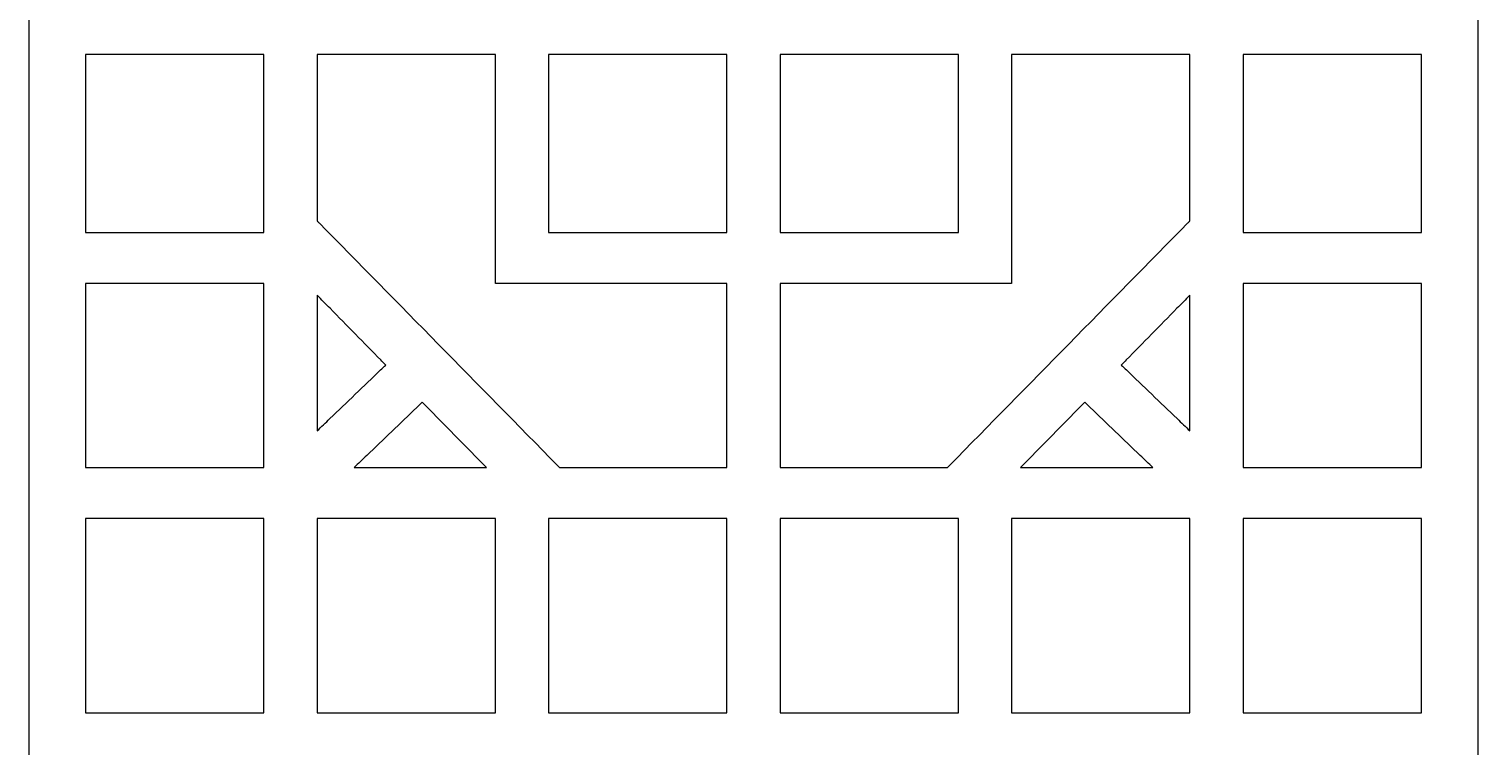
# Model space of a CAD drawing. Header units: centimetres. Extents: x 12.2 to 19.5, y -9 to 9.
# Drawn here: x 12.16 to 19.48, y -3.62 to 0 of the extents above; entities that cross this region are included whole.
import ezdxf

# ---------------------------------------------------------------- set-up
doc = ezdxf.new("R2010")
doc.units = ezdxf.units.CM
doc.header["$MEASUREMENT"] = 0
doc.layers.add('layer 1', color=7, linetype='Continuous')

msp = doc.modelspace()

# ---------------------------------------------------------------- linework, layer by layer
at = {"layer": 'layer 1', "color": 250}
msp.add_open_spline([(12.15805, -9.00022), (12.15805, -2.99988), (12.15805, 3.00044), (12.15805, 9.00077), (12.15805, 9.00077), (14.59827, 9.00077), (17.03852, 9.00077), (19.47876, 9.00077), (19.47876, 9.00077), (19.47876, 3.00044), (19.47876, -2.99988), (19.47876, -9.00022), (19.47876, -9.00022), (17.03852, -9.00022), (14.59827, -9.00022), (12.15805, -9.00022)], degree=3, knots=[0, 0, 0, 0, 0.2, 0.2, 0.2, 0.2, 0.4, 0.4, 0.4, 0.4, 0.6, 0.6, 0.6, 0.6, 1, 1, 1, 1], dxfattribs=at)
at = {"layer": 'layer 1', "color": 7}
for points, knots in [([(12.48207, -0.12863), (12.75723, -0.12863), (13.0324, -0.12863), (13.30755, -0.12863), (13.30755, -0.12863), (13.32012, -0.12863), (13.33269, -0.12863), (13.34526, -0.12863), (13.34526, -0.12863), (13.34526, -0.14069), (13.34526, -0.15277), (13.34526, -0.16483), (13.34526, -0.16483), (13.34526, -0.44042), (13.34526, -0.716), (13.34526, -0.99158), (13.34526, -0.99158), (13.34526, -1.00364), (13.34526, -1.01573), (13.34526, -1.02779), (13.34526, -1.02779), (13.33269, -1.02779), (13.32012, -1.02779), (13.30755, -1.02779), (13.30755, -1.02779), (13.0324, -1.02779), (12.75723, -1.02779), (12.48207, -1.02779), (12.48207, -1.02779), (12.46951, -1.02779), (12.45694, -1.02779), (12.44437, -1.02779), (12.44437, -1.02779), (12.44437, -1.01573), (12.44437, -1.00364), (12.44437, -0.99158), (12.44437, -0.99158), (12.44437, -0.716), (12.44437, -0.44042), (12.44437, -0.16483), (12.44437, -0.16483), (12.44437, -0.15277), (12.44437, -0.14069), (12.44437, -0.12863), (12.44437, -0.12863), (12.45694, -0.12863), (12.46951, -0.12863), (12.48207, -0.12863)], [0, 0, 0, 0, 0.0769231, 0.0769231, 0.0769231, 0.0769231, 0.1538462, 0.1538462, 0.1538462, 0.1538462, 0.2307692, 0.2307692, 0.2307692, 0.2307692, 0.3076923, 0.3076923, 0.3076923, 0.3076923, 0.3846154, 0.3846154, 0.3846154, 0.3846154, 0.4615385, 0.4615385, 0.4615385, 0.4615385, 0.5384615, 0.5384615, 0.5384615, 0.5384615, 0.6153846, 0.6153846, 0.6153846, 0.6153846, 0.6923077, 0.6923077, 0.6923077, 0.6923077, 0.7692308, 0.7692308, 0.7692308, 0.7692308, 0.8461538, 0.8461538, 0.8461538, 0.8461538, 1, 1, 1, 1]), ([(14.5147, -1.2856), (14.54786, -1.2856), (14.58103, -1.2856), (14.61416, -1.2856), (14.61416, -1.2856), (14.68309, -1.2856), (14.75202, -1.2856), (14.82094, -1.2856), (14.82094, -1.2856), (15.09609, -1.2856), (15.37125, -1.2856), (15.64643, -1.2856), (15.64643, -1.2856), (15.659, -1.2856), (15.67157, -1.2856), (15.68414, -1.2856), (15.68414, -1.2856), (15.68414, -1.29768), (15.68414, -1.30975), (15.68414, -1.32182), (15.68414, -1.32182), (15.68414, -1.60762), (15.68414, -1.89344), (15.68414, -2.17924), (15.68414, -2.17924), (15.68414, -2.19131), (15.68414, -2.20339), (15.68414, -2.21546), (15.68414, -2.21546), (15.67157, -2.21546), (15.659, -2.21546), (15.64643, -2.21546), (15.64643, -2.21546), (15.38257, -2.21546), (15.11872, -2.21546), (14.85487, -2.21546), (14.85487, -2.21546), (14.84946, -2.21546), (14.84402, -2.21546), (14.8386, -2.21546), (14.8386, -2.21546), (14.83488, -2.21167), (14.83116, -2.20789), (14.82743, -2.2041), (14.82743, -2.2041), (14.42633, -1.79583), (14.0252, -1.38757), (13.62408, -0.97929), (13.62408, -0.97929), (13.62064, -0.97581), (13.61723, -0.97232), (13.61379, -0.96884), (13.61379, -0.96884), (13.61379, -0.96404), (13.61379, -0.95924), (13.61379, -0.95444), (13.61379, -0.95444), (13.61379, -0.69126), (13.61379, -0.42804), (13.61379, -0.16483), (13.61379, -0.16483), (13.61379, -0.15277), (13.61379, -0.14069), (13.61379, -0.12863), (13.61379, -0.12863), (13.62635, -0.12863), (13.63893, -0.12863), (13.6515, -0.12863), (13.6515, -0.12863), (13.92667, -0.12863), (14.20182, -0.12863), (14.47698, -0.12863), (14.47698, -0.12863), (14.48956, -0.12863), (14.50213, -0.12863), (14.5147, -0.12863), (14.5147, -0.12863), (14.5147, -0.14069), (14.5147, -0.15277), (14.5147, -0.16483), (14.5147, -0.16483), (14.5147, -0.53842), (14.5147, -0.91202), (14.5147, -1.2856)], [0, 0, 0, 0, 0.0454545, 0.0454545, 0.0454545, 0.0454545, 0.0909091, 0.0909091, 0.0909091, 0.0909091, 0.1363636, 0.1363636, 0.1363636, 0.1363636, 0.1818182, 0.1818182, 0.1818182, 0.1818182, 0.2272727, 0.2272727, 0.2272727, 0.2272727, 0.2727273, 0.2727273, 0.2727273, 0.2727273, 0.3181818, 0.3181818, 0.3181818, 0.3181818, 0.3636364, 0.3636364, 0.3636364, 0.3636364, 0.4090909, 0.4090909, 0.4090909, 0.4090909, 0.4545455, 0.4545455, 0.4545455, 0.4545455, 0.5, 0.5, 0.5, 0.5, 0.5454545, 0.5454545, 0.5454545, 0.5454545, 0.5909091, 0.5909091, 0.5909091, 0.5909091, 0.6363636, 0.6363636, 0.6363636, 0.6363636, 0.6818182, 0.6818182, 0.6818182, 0.6818182, 0.7272727, 0.7272727, 0.7272727, 0.7272727, 0.7727273, 0.7727273, 0.7727273, 0.7727273, 0.8181818, 0.8181818, 0.8181818, 0.8181818, 0.8636364, 0.8636364, 0.8636364, 0.8636364, 0.9090909, 0.9090909, 0.9090909, 0.9090909, 1, 1, 1, 1]), ([(15.68414, -0.16483), (15.68414, -0.44042), (15.68414, -0.716), (15.68414, -0.99158), (15.68414, -0.99158), (15.68414, -1.00364), (15.68414, -1.01573), (15.68414, -1.02779), (15.68414, -1.02779), (15.67157, -1.02779), (15.659, -1.02779), (15.64643, -1.02779), (15.64643, -1.02779), (15.37125, -1.02779), (15.09609, -1.02779), (14.82094, -1.02779), (14.82094, -1.02779), (14.80837, -1.02779), (14.7958, -1.02779), (14.78322, -1.02779), (14.78322, -1.02779), (14.78322, -1.01573), (14.78322, -1.00364), (14.78322, -0.99158), (14.78322, -0.99158), (14.78322, -0.716), (14.78322, -0.44042), (14.78322, -0.16483), (14.78322, -0.16483), (14.78322, -0.15277), (14.78322, -0.14069), (14.78322, -0.12863), (14.78322, -0.12863), (14.7958, -0.12863), (14.80837, -0.12863), (14.82094, -0.12863), (14.82094, -0.12863), (15.09609, -0.12863), (15.37125, -0.12863), (15.64643, -0.12863), (15.64643, -0.12863), (15.659, -0.12863), (15.67157, -0.12863), (15.68414, -0.12863), (15.68414, -0.12863), (15.68414, -0.14069), (15.68414, -0.15277), (15.68414, -0.16483)], [0, 0, 0, 0, 0.0769231, 0.0769231, 0.0769231, 0.0769231, 0.1538462, 0.1538462, 0.1538462, 0.1538462, 0.2307692, 0.2307692, 0.2307692, 0.2307692, 0.3076923, 0.3076923, 0.3076923, 0.3076923, 0.3846154, 0.3846154, 0.3846154, 0.3846154, 0.4615385, 0.4615385, 0.4615385, 0.4615385, 0.5384615, 0.5384615, 0.5384615, 0.5384615, 0.6153846, 0.6153846, 0.6153846, 0.6153846, 0.6923077, 0.6923077, 0.6923077, 0.6923077, 0.7692308, 0.7692308, 0.7692308, 0.7692308, 0.8461538, 0.8461538, 0.8461538, 0.8461538, 1, 1, 1, 1]), ([(15.95266, -0.99158), (15.95266, -0.716), (15.95266, -0.44042), (15.95266, -0.16483), (15.95266, -0.16483), (15.95266, -0.15277), (15.95266, -0.14069), (15.95266, -0.12863), (15.95266, -0.12863), (15.96523, -0.12863), (15.97781, -0.12863), (15.99036, -0.12863), (15.99036, -0.12863), (16.26552, -0.12863), (16.5407, -0.12863), (16.81584, -0.12863), (16.81584, -0.12863), (16.82841, -0.12863), (16.84099, -0.12863), (16.85356, -0.12863), (16.85356, -0.12863), (16.85356, -0.14069), (16.85356, -0.15277), (16.85356, -0.16483), (16.85356, -0.16483), (16.85356, -0.44042), (16.85356, -0.716), (16.85356, -0.99158), (16.85356, -0.99158), (16.85356, -1.00364), (16.85356, -1.01573), (16.85356, -1.02779), (16.85356, -1.02779), (16.84099, -1.02779), (16.82841, -1.02779), (16.81584, -1.02779), (16.81584, -1.02779), (16.5407, -1.02779), (16.26552, -1.02779), (15.99036, -1.02779), (15.99036, -1.02779), (15.97781, -1.02779), (15.96523, -1.02779), (15.95266, -1.02779), (15.95266, -1.02779), (15.95266, -1.01573), (15.95266, -1.00364), (15.95266, -0.99158)], [0, 0, 0, 0, 0.0769231, 0.0769231, 0.0769231, 0.0769231, 0.1538462, 0.1538462, 0.1538462, 0.1538462, 0.2307692, 0.2307692, 0.2307692, 0.2307692, 0.3076923, 0.3076923, 0.3076923, 0.3076923, 0.3846154, 0.3846154, 0.3846154, 0.3846154, 0.4615385, 0.4615385, 0.4615385, 0.4615385, 0.5384615, 0.5384615, 0.5384615, 0.5384615, 0.6153846, 0.6153846, 0.6153846, 0.6153846, 0.6923077, 0.6923077, 0.6923077, 0.6923077, 0.7692308, 0.7692308, 0.7692308, 0.7692308, 0.8461538, 0.8461538, 0.8461538, 0.8461538, 1, 1, 1, 1]), ([(17.12208, -1.2856), (17.12208, -0.91202), (17.12208, -0.53842), (17.12208, -0.16483), (17.12208, -0.16483), (17.12208, -0.15277), (17.12208, -0.14069), (17.12208, -0.12863), (17.12208, -0.12863), (17.13465, -0.12863), (17.14722, -0.12863), (17.15979, -0.12863), (17.15979, -0.12863), (17.43497, -0.12863), (17.71013, -0.12863), (17.98528, -0.12863), (17.98528, -0.12863), (17.99785, -0.12863), (18.01042, -0.12863), (18.023, -0.12863), (18.023, -0.12863), (18.023, -0.14069), (18.023, -0.15277), (18.023, -0.16483), (18.023, -0.16483), (18.023, -0.42804), (18.023, -0.69126), (18.023, -0.95444), (18.023, -0.95444), (18.023, -0.95924), (18.023, -0.96404), (18.023, -0.96884), (18.023, -0.96884), (18.01958, -0.97232), (18.01614, -0.97581), (18.01273, -0.97929), (18.01273, -0.97929), (17.6116, -1.38757), (17.21048, -1.79583), (16.80936, -2.2041), (16.80936, -2.2041), (16.80564, -2.20789), (16.80192, -2.21167), (16.79818, -2.21546), (16.79818, -2.21546), (16.79277, -2.21546), (16.78735, -2.21546), (16.78191, -2.21546), (16.78191, -2.21546), (16.51806, -2.21546), (16.25423, -2.21546), (15.99036, -2.21546), (15.99036, -2.21546), (15.97781, -2.21546), (15.96523, -2.21546), (15.95266, -2.21546), (15.95266, -2.21546), (15.95266, -2.20339), (15.95266, -2.19131), (15.95266, -2.17924), (15.95266, -2.17924), (15.95266, -1.89344), (15.95266, -1.60762), (15.95266, -1.32182), (15.95266, -1.32182), (15.95266, -1.30975), (15.95266, -1.29768), (15.95266, -1.2856), (15.95266, -1.2856), (15.96523, -1.2856), (15.97781, -1.2856), (15.99036, -1.2856), (15.99036, -1.2856), (16.26552, -1.2856), (16.5407, -1.2856), (16.81584, -1.2856), (16.81584, -1.2856), (16.88477, -1.2856), (16.95369, -1.2856), (17.02262, -1.2856), (17.02262, -1.2856), (17.05578, -1.2856), (17.08894, -1.2856), (17.12208, -1.2856)], [0, 0, 0, 0, 0.0454545, 0.0454545, 0.0454545, 0.0454545, 0.0909091, 0.0909091, 0.0909091, 0.0909091, 0.1363636, 0.1363636, 0.1363636, 0.1363636, 0.1818182, 0.1818182, 0.1818182, 0.1818182, 0.2272727, 0.2272727, 0.2272727, 0.2272727, 0.2727273, 0.2727273, 0.2727273, 0.2727273, 0.3181818, 0.3181818, 0.3181818, 0.3181818, 0.3636364, 0.3636364, 0.3636364, 0.3636364, 0.4090909, 0.4090909, 0.4090909, 0.4090909, 0.4545455, 0.4545455, 0.4545455, 0.4545455, 0.5, 0.5, 0.5, 0.5, 0.5454545, 0.5454545, 0.5454545, 0.5454545, 0.5909091, 0.5909091, 0.5909091, 0.5909091, 0.6363636, 0.6363636, 0.6363636, 0.6363636, 0.6818182, 0.6818182, 0.6818182, 0.6818182, 0.7272727, 0.7272727, 0.7272727, 0.7272727, 0.7727273, 0.7727273, 0.7727273, 0.7727273, 0.8181818, 0.8181818, 0.8181818, 0.8181818, 0.8636364, 0.8636364, 0.8636364, 0.8636364, 0.9090909, 0.9090909, 0.9090909, 0.9090909, 1, 1, 1, 1]), ([(19.15472, -1.02779), (18.87955, -1.02779), (18.6044, -1.02779), (18.32924, -1.02779), (18.32924, -1.02779), (18.31666, -1.02779), (18.30409, -1.02779), (18.29152, -1.02779), (18.29152, -1.02779), (18.29152, -1.01573), (18.29152, -1.00364), (18.29152, -0.99158), (18.29152, -0.99158), (18.29152, -0.716), (18.29152, -0.44042), (18.29152, -0.16483), (18.29152, -0.16483), (18.29152, -0.15277), (18.29152, -0.14069), (18.29152, -0.12863), (18.29152, -0.12863), (18.30409, -0.12863), (18.31666, -0.12863), (18.32924, -0.12863), (18.32924, -0.12863), (18.6044, -0.12863), (18.87955, -0.12863), (19.15472, -0.12863), (19.15472, -0.12863), (19.16729, -0.12863), (19.17986, -0.12863), (19.19243, -0.12863), (19.19243, -0.12863), (19.19243, -0.14069), (19.19243, -0.15277), (19.19243, -0.16483), (19.19243, -0.16483), (19.19243, -0.44042), (19.19243, -0.716), (19.19243, -0.99158), (19.19243, -0.99158), (19.19243, -1.00364), (19.19243, -1.01573), (19.19243, -1.02779), (19.19243, -1.02779), (19.17986, -1.02779), (19.16729, -1.02779), (19.15472, -1.02779)], [0, 0, 0, 0, 0.0769231, 0.0769231, 0.0769231, 0.0769231, 0.1538462, 0.1538462, 0.1538462, 0.1538462, 0.2307692, 0.2307692, 0.2307692, 0.2307692, 0.3076923, 0.3076923, 0.3076923, 0.3076923, 0.3846154, 0.3846154, 0.3846154, 0.3846154, 0.4615385, 0.4615385, 0.4615385, 0.4615385, 0.5384615, 0.5384615, 0.5384615, 0.5384615, 0.6153846, 0.6153846, 0.6153846, 0.6153846, 0.6923077, 0.6923077, 0.6923077, 0.6923077, 0.7692308, 0.7692308, 0.7692308, 0.7692308, 0.8461538, 0.8461538, 0.8461538, 0.8461538, 1, 1, 1, 1]), ([(12.48207, -1.2856), (12.75723, -1.2856), (13.0324, -1.2856), (13.30755, -1.2856), (13.30755, -1.2856), (13.32012, -1.2856), (13.33269, -1.2856), (13.34526, -1.2856), (13.34526, -1.2856), (13.34526, -1.29768), (13.34526, -1.30975), (13.34526, -1.32182), (13.34526, -1.32182), (13.34526, -1.60762), (13.34526, -1.89344), (13.34526, -2.17924), (13.34526, -2.17924), (13.34526, -2.19131), (13.34526, -2.20339), (13.34526, -2.21546), (13.34526, -2.21546), (13.33269, -2.21546), (13.32012, -2.21546), (13.30755, -2.21546), (13.30755, -2.21546), (13.0324, -2.21546), (12.75723, -2.21546), (12.48207, -2.21546), (12.48207, -2.21546), (12.46951, -2.21546), (12.45694, -2.21546), (12.44437, -2.21546), (12.44437, -2.21546), (12.44437, -2.20339), (12.44437, -2.19131), (12.44437, -2.17924), (12.44437, -2.17924), (12.44437, -1.89344), (12.44437, -1.60762), (12.44437, -1.32182), (12.44437, -1.32182), (12.44437, -1.30975), (12.44437, -1.29768), (12.44437, -1.2856), (12.44437, -1.2856), (12.45694, -1.2856), (12.46951, -1.2856), (12.48207, -1.2856)], [0, 0, 0, 0, 0.0769231, 0.0769231, 0.0769231, 0.0769231, 0.1538462, 0.1538462, 0.1538462, 0.1538462, 0.2307692, 0.2307692, 0.2307692, 0.2307692, 0.3076923, 0.3076923, 0.3076923, 0.3076923, 0.3846154, 0.3846154, 0.3846154, 0.3846154, 0.4615385, 0.4615385, 0.4615385, 0.4615385, 0.5384615, 0.5384615, 0.5384615, 0.5384615, 0.6153846, 0.6153846, 0.6153846, 0.6153846, 0.6923077, 0.6923077, 0.6923077, 0.6923077, 0.7692308, 0.7692308, 0.7692308, 0.7692308, 0.8461538, 0.8461538, 0.8461538, 0.8461538, 1, 1, 1, 1]), ([(19.15472, -2.21546), (18.87955, -2.21546), (18.6044, -2.21546), (18.32924, -2.21546), (18.32924, -2.21546), (18.31666, -2.21546), (18.30409, -2.21546), (18.29152, -2.21546), (18.29152, -2.21546), (18.29152, -2.20339), (18.29152, -2.19131), (18.29152, -2.17924), (18.29152, -2.17924), (18.29152, -1.89344), (18.29152, -1.60762), (18.29152, -1.32182), (18.29152, -1.32182), (18.29152, -1.30975), (18.29152, -1.29768), (18.29152, -1.2856), (18.29152, -1.2856), (18.30409, -1.2856), (18.31666, -1.2856), (18.32924, -1.2856), (18.32924, -1.2856), (18.6044, -1.2856), (18.87955, -1.2856), (19.15472, -1.2856), (19.15472, -1.2856), (19.16729, -1.2856), (19.17986, -1.2856), (19.19243, -1.2856), (19.19243, -1.2856), (19.19243, -1.29768), (19.19243, -1.30975), (19.19243, -1.32182), (19.19243, -1.32182), (19.19243, -1.60762), (19.19243, -1.89344), (19.19243, -2.17924), (19.19243, -2.17924), (19.19243, -2.19131), (19.19243, -2.20339), (19.19243, -2.21546), (19.19243, -2.21546), (19.17986, -2.21546), (19.16729, -2.21546), (19.15472, -2.21546)], [0, 0, 0, 0, 0.0769231, 0.0769231, 0.0769231, 0.0769231, 0.1538462, 0.1538462, 0.1538462, 0.1538462, 0.2307692, 0.2307692, 0.2307692, 0.2307692, 0.3076923, 0.3076923, 0.3076923, 0.3076923, 0.3846154, 0.3846154, 0.3846154, 0.3846154, 0.4615385, 0.4615385, 0.4615385, 0.4615385, 0.5384615, 0.5384615, 0.5384615, 0.5384615, 0.6153846, 0.6153846, 0.6153846, 0.6153846, 0.6923077, 0.6923077, 0.6923077, 0.6923077, 0.7692308, 0.7692308, 0.7692308, 0.7692308, 0.8461538, 0.8461538, 0.8461538, 0.8461538, 1, 1, 1, 1]), ([(13.67892, -1.41085), (13.76435, -1.49778), (13.84977, -1.58473), (13.9352, -1.67166), (13.9352, -1.67166), (13.94357, -1.68019), (13.95195, -1.68873), (13.96035, -1.69726), (13.96035, -1.69726), (13.9517, -1.70555), (13.94305, -1.71383), (13.93441, -1.72213), (13.93441, -1.72213), (13.84901, -1.80416), (13.76358, -1.88616), (13.67818, -1.96816), (13.67818, -1.96816), (13.65671, -1.98877), (13.63526, -2.00938), (13.61379, -2.02997), (13.61379, -2.02997), (13.61379, -2.00084), (13.61379, -1.9717), (13.61379, -1.94254), (13.61379, -1.94254), (13.61379, -1.77361), (13.61379, -1.60465), (13.61379, -1.43571), (13.61379, -1.43571), (13.61379, -1.40533), (13.61379, -1.37493), (13.61379, -1.34456), (13.61379, -1.34456), (13.63551, -1.36666), (13.65722, -1.38875), (13.67892, -1.41085)], [0, 0, 0, 0, 0.1, 0.1, 0.1, 0.1, 0.2, 0.2, 0.2, 0.2, 0.3, 0.3, 0.3, 0.3, 0.4, 0.4, 0.4, 0.4, 0.5, 0.5, 0.5, 0.5, 0.6, 0.6, 0.6, 0.6, 0.7, 0.7, 0.7, 0.7, 0.8, 0.8, 0.8, 0.8, 1, 1, 1, 1]), ([(18.023, -1.43571), (18.023, -1.60465), (18.023, -1.77361), (18.023, -1.94254), (18.023, -1.94254), (18.023, -1.9717), (18.023, -2.00084), (18.023, -2.02997), (18.023, -2.02997), (18.00155, -2.00938), (17.98008, -1.98877), (17.95863, -1.96816), (17.95863, -1.96816), (17.8732, -1.88616), (17.7878, -1.80416), (17.70237, -1.72213), (17.70237, -1.72213), (17.69373, -1.71383), (17.6851, -1.70555), (17.67646, -1.69726), (17.67646, -1.69726), (17.68482, -1.68873), (17.69322, -1.68019), (17.70161, -1.67166), (17.70161, -1.67166), (17.78701, -1.58473), (17.87243, -1.49778), (17.95785, -1.41085), (17.95785, -1.41085), (17.97957, -1.38875), (18.00129, -1.36666), (18.023, -1.34456), (18.023, -1.34456), (18.023, -1.37493), (18.023, -1.40533), (18.023, -1.43571)], [0, 0, 0, 0, 0.1, 0.1, 0.1, 0.1, 0.2, 0.2, 0.2, 0.2, 0.3, 0.3, 0.3, 0.3, 0.4, 0.4, 0.4, 0.4, 0.5, 0.5, 0.5, 0.5, 0.6, 0.6, 0.6, 0.6, 0.7, 0.7, 0.7, 0.7, 0.8, 0.8, 0.8, 0.8, 1, 1, 1, 1]), ([(13.86474, -2.15363), (13.94889, -2.07283), (14.03305, -1.99202), (14.1172, -1.91122), (14.1172, -1.91122), (14.12636, -1.90245), (14.13551, -1.89365), (14.14467, -1.88487), (14.14467, -1.88487), (14.15355, -1.89391), (14.16242, -1.90294), (14.1713, -1.91198), (14.1713, -1.91198), (14.25069, -1.99278), (14.33007, -2.07359), (14.40946, -2.15439), (14.40946, -2.15439), (14.42946, -2.17473), (14.44947, -2.19509), (14.46946, -2.21546), (14.46946, -2.21546), (14.44031, -2.21546), (14.41117, -2.21546), (14.38203, -2.21546), (14.38203, -2.21546), (14.21848, -2.21546), (14.05495, -2.21546), (13.8914, -2.21546), (13.8914, -2.21546), (13.86104, -2.21546), (13.83069, -2.21546), (13.80035, -2.21546), (13.80035, -2.21546), (13.82182, -2.19485), (13.84327, -2.17424), (13.86474, -2.15363)], [0, 0, 0, 0, 0.1, 0.1, 0.1, 0.1, 0.2, 0.2, 0.2, 0.2, 0.3, 0.3, 0.3, 0.3, 0.4, 0.4, 0.4, 0.4, 0.5, 0.5, 0.5, 0.5, 0.6, 0.6, 0.6, 0.6, 0.7, 0.7, 0.7, 0.7, 0.8, 0.8, 0.8, 0.8, 1, 1, 1, 1]), ([(17.74539, -2.21546), (17.58183, -2.21546), (17.41831, -2.21546), (17.25475, -2.21546), (17.25475, -2.21546), (17.22561, -2.21546), (17.19646, -2.21546), (17.16733, -2.21546), (17.16733, -2.21546), (17.18731, -2.19509), (17.20732, -2.17473), (17.22733, -2.15439), (17.22733, -2.15439), (17.30671, -2.07359), (17.3861, -1.99278), (17.46547, -1.91198), (17.46547, -1.91198), (17.47438, -1.90294), (17.48326, -1.89391), (17.49213, -1.88487), (17.49213, -1.88487), (17.50129, -1.89365), (17.51042, -1.90245), (17.51958, -1.91122), (17.51958, -1.91122), (17.60374, -1.99202), (17.68789, -2.07283), (17.77207, -2.15363), (17.77207, -2.15363), (17.79352, -2.17424), (17.81499, -2.19485), (17.83646, -2.21546), (17.83646, -2.21546), (17.80609, -2.21546), (17.77573, -2.21546), (17.74539, -2.21546)], [0, 0, 0, 0, 0.1, 0.1, 0.1, 0.1, 0.2, 0.2, 0.2, 0.2, 0.3, 0.3, 0.3, 0.3, 0.4, 0.4, 0.4, 0.4, 0.5, 0.5, 0.5, 0.5, 0.6, 0.6, 0.6, 0.6, 0.7, 0.7, 0.7, 0.7, 0.8, 0.8, 0.8, 0.8, 1, 1, 1, 1]), ([(12.48207, -2.47327), (12.75723, -2.47327), (13.0324, -2.47327), (13.30755, -2.47327), (13.30755, -2.47327), (13.32012, -2.47327), (13.33269, -2.47327), (13.34526, -2.47327), (13.34526, -2.47327), (13.34526, -2.48533), (13.34526, -2.49741), (13.34526, -2.50948), (13.34526, -2.50948), (13.34526, -2.81229), (13.34526, -3.1151), (13.34526, -3.41792), (13.34526, -3.41792), (13.34526, -3.43), (13.34526, -3.44206), (13.34526, -3.45415), (13.34526, -3.45415), (13.33269, -3.45415), (13.32012, -3.45415), (13.30755, -3.45415), (13.30755, -3.45415), (13.0324, -3.45415), (12.75723, -3.45415), (12.48207, -3.45415), (12.48207, -3.45415), (12.46951, -3.45415), (12.45694, -3.45415), (12.44437, -3.45415), (12.44437, -3.45415), (12.44437, -3.44206), (12.44437, -3.43), (12.44437, -3.41792), (12.44437, -3.41792), (12.44437, -3.1151), (12.44437, -2.81229), (12.44437, -2.50948), (12.44437, -2.50948), (12.44437, -2.49741), (12.44437, -2.48533), (12.44437, -2.47327), (12.44437, -2.47327), (12.45694, -2.47327), (12.46951, -2.47327), (12.48207, -2.47327)], [0, 0, 0, 0, 0.0769231, 0.0769231, 0.0769231, 0.0769231, 0.1538462, 0.1538462, 0.1538462, 0.1538462, 0.2307692, 0.2307692, 0.2307692, 0.2307692, 0.3076923, 0.3076923, 0.3076923, 0.3076923, 0.3846154, 0.3846154, 0.3846154, 0.3846154, 0.4615385, 0.4615385, 0.4615385, 0.4615385, 0.5384615, 0.5384615, 0.5384615, 0.5384615, 0.6153846, 0.6153846, 0.6153846, 0.6153846, 0.6923077, 0.6923077, 0.6923077, 0.6923077, 0.7692308, 0.7692308, 0.7692308, 0.7692308, 0.8461538, 0.8461538, 0.8461538, 0.8461538, 1, 1, 1, 1]), ([(14.5147, -2.50948), (14.5147, -2.81229), (14.5147, -3.1151), (14.5147, -3.41792), (14.5147, -3.41792), (14.5147, -3.43), (14.5147, -3.44206), (14.5147, -3.45415), (14.5147, -3.45415), (14.50213, -3.45415), (14.48956, -3.45415), (14.47698, -3.45415), (14.47698, -3.45415), (14.20182, -3.45415), (13.92667, -3.45415), (13.6515, -3.45415), (13.6515, -3.45415), (13.63893, -3.45415), (13.62635, -3.45415), (13.61379, -3.45415), (13.61379, -3.45415), (13.61379, -3.44206), (13.61379, -3.43), (13.61379, -3.41792), (13.61379, -3.41792), (13.61379, -3.1151), (13.61379, -2.81229), (13.61379, -2.50948), (13.61379, -2.50948), (13.61379, -2.49741), (13.61379, -2.48533), (13.61379, -2.47327), (13.61379, -2.47327), (13.62635, -2.47327), (13.63893, -2.47327), (13.6515, -2.47327), (13.6515, -2.47327), (13.92667, -2.47327), (14.20182, -2.47327), (14.47698, -2.47327), (14.47698, -2.47327), (14.48956, -2.47327), (14.50213, -2.47327), (14.5147, -2.47327), (14.5147, -2.47327), (14.5147, -2.48533), (14.5147, -2.49741), (14.5147, -2.50948)], [0, 0, 0, 0, 0.0769231, 0.0769231, 0.0769231, 0.0769231, 0.1538462, 0.1538462, 0.1538462, 0.1538462, 0.2307692, 0.2307692, 0.2307692, 0.2307692, 0.3076923, 0.3076923, 0.3076923, 0.3076923, 0.3846154, 0.3846154, 0.3846154, 0.3846154, 0.4615385, 0.4615385, 0.4615385, 0.4615385, 0.5384615, 0.5384615, 0.5384615, 0.5384615, 0.6153846, 0.6153846, 0.6153846, 0.6153846, 0.6923077, 0.6923077, 0.6923077, 0.6923077, 0.7692308, 0.7692308, 0.7692308, 0.7692308, 0.8461538, 0.8461538, 0.8461538, 0.8461538, 1, 1, 1, 1]), ([(15.68414, -2.50948), (15.68414, -2.81229), (15.68414, -3.1151), (15.68414, -3.41792), (15.68414, -3.41792), (15.68414, -3.43), (15.68414, -3.44206), (15.68414, -3.45415), (15.68414, -3.45415), (15.67157, -3.45415), (15.659, -3.45415), (15.64643, -3.45415), (15.64643, -3.45415), (15.37125, -3.45415), (15.09609, -3.45415), (14.82094, -3.45415), (14.82094, -3.45415), (14.80837, -3.45415), (14.7958, -3.45415), (14.78322, -3.45415), (14.78322, -3.45415), (14.78322, -3.44206), (14.78322, -3.43), (14.78322, -3.41792), (14.78322, -3.41792), (14.78322, -3.1151), (14.78322, -2.81229), (14.78322, -2.50948), (14.78322, -2.50948), (14.78322, -2.49741), (14.78322, -2.48533), (14.78322, -2.47327), (14.78322, -2.47327), (14.7958, -2.47327), (14.80837, -2.47327), (14.82094, -2.47327), (14.82094, -2.47327), (15.09609, -2.47327), (15.37125, -2.47327), (15.64643, -2.47327), (15.64643, -2.47327), (15.659, -2.47327), (15.67157, -2.47327), (15.68414, -2.47327), (15.68414, -2.47327), (15.68414, -2.48533), (15.68414, -2.49741), (15.68414, -2.50948)], [0, 0, 0, 0, 0.0769231, 0.0769231, 0.0769231, 0.0769231, 0.1538462, 0.1538462, 0.1538462, 0.1538462, 0.2307692, 0.2307692, 0.2307692, 0.2307692, 0.3076923, 0.3076923, 0.3076923, 0.3076923, 0.3846154, 0.3846154, 0.3846154, 0.3846154, 0.4615385, 0.4615385, 0.4615385, 0.4615385, 0.5384615, 0.5384615, 0.5384615, 0.5384615, 0.6153846, 0.6153846, 0.6153846, 0.6153846, 0.6923077, 0.6923077, 0.6923077, 0.6923077, 0.7692308, 0.7692308, 0.7692308, 0.7692308, 0.8461538, 0.8461538, 0.8461538, 0.8461538, 1, 1, 1, 1]), ([(15.95266, -3.41792), (15.95266, -3.1151), (15.95266, -2.81229), (15.95266, -2.50948), (15.95266, -2.50948), (15.95266, -2.49741), (15.95266, -2.48533), (15.95266, -2.47327), (15.95266, -2.47327), (15.96523, -2.47327), (15.97781, -2.47327), (15.99036, -2.47327), (15.99036, -2.47327), (16.26552, -2.47327), (16.5407, -2.47327), (16.81584, -2.47327), (16.81584, -2.47327), (16.82841, -2.47327), (16.84099, -2.47327), (16.85356, -2.47327), (16.85356, -2.47327), (16.85356, -2.48533), (16.85356, -2.49741), (16.85356, -2.50948), (16.85356, -2.50948), (16.85356, -2.81229), (16.85356, -3.1151), (16.85356, -3.41792), (16.85356, -3.41792), (16.85356, -3.43), (16.85356, -3.44206), (16.85356, -3.45415), (16.85356, -3.45415), (16.84099, -3.45415), (16.82841, -3.45415), (16.81584, -3.45415), (16.81584, -3.45415), (16.5407, -3.45415), (16.26552, -3.45415), (15.99036, -3.45415), (15.99036, -3.45415), (15.97781, -3.45415), (15.96523, -3.45415), (15.95266, -3.45415), (15.95266, -3.45415), (15.95266, -3.44206), (15.95266, -3.43), (15.95266, -3.41792)], [0, 0, 0, 0, 0.0769231, 0.0769231, 0.0769231, 0.0769231, 0.1538462, 0.1538462, 0.1538462, 0.1538462, 0.2307692, 0.2307692, 0.2307692, 0.2307692, 0.3076923, 0.3076923, 0.3076923, 0.3076923, 0.3846154, 0.3846154, 0.3846154, 0.3846154, 0.4615385, 0.4615385, 0.4615385, 0.4615385, 0.5384615, 0.5384615, 0.5384615, 0.5384615, 0.6153846, 0.6153846, 0.6153846, 0.6153846, 0.6923077, 0.6923077, 0.6923077, 0.6923077, 0.7692308, 0.7692308, 0.7692308, 0.7692308, 0.8461538, 0.8461538, 0.8461538, 0.8461538, 1, 1, 1, 1]), ([(17.15979, -2.47327), (17.43497, -2.47327), (17.71013, -2.47327), (17.98528, -2.47327), (17.98528, -2.47327), (17.99785, -2.47327), (18.01042, -2.47327), (18.023, -2.47327), (18.023, -2.47327), (18.023, -2.48533), (18.023, -2.49741), (18.023, -2.50948), (18.023, -2.50948), (18.023, -2.81229), (18.023, -3.1151), (18.023, -3.41792), (18.023, -3.41792), (18.023, -3.43), (18.023, -3.44206), (18.023, -3.45415), (18.023, -3.45415), (18.01042, -3.45415), (17.99785, -3.45415), (17.98528, -3.45415), (17.98528, -3.45415), (17.71013, -3.45415), (17.43497, -3.45415), (17.15979, -3.45415), (17.15979, -3.45415), (17.14722, -3.45415), (17.13465, -3.45415), (17.12208, -3.45415), (17.12208, -3.45415), (17.12208, -3.44206), (17.12208, -3.43), (17.12208, -3.41792), (17.12208, -3.41792), (17.12208, -3.1151), (17.12208, -2.81229), (17.12208, -2.50948), (17.12208, -2.50948), (17.12208, -2.49741), (17.12208, -2.48533), (17.12208, -2.47327), (17.12208, -2.47327), (17.13465, -2.47327), (17.14722, -2.47327), (17.15979, -2.47327)], [0, 0, 0, 0, 0.0769231, 0.0769231, 0.0769231, 0.0769231, 0.1538462, 0.1538462, 0.1538462, 0.1538462, 0.2307692, 0.2307692, 0.2307692, 0.2307692, 0.3076923, 0.3076923, 0.3076923, 0.3076923, 0.3846154, 0.3846154, 0.3846154, 0.3846154, 0.4615385, 0.4615385, 0.4615385, 0.4615385, 0.5384615, 0.5384615, 0.5384615, 0.5384615, 0.6153846, 0.6153846, 0.6153846, 0.6153846, 0.6923077, 0.6923077, 0.6923077, 0.6923077, 0.7692308, 0.7692308, 0.7692308, 0.7692308, 0.8461538, 0.8461538, 0.8461538, 0.8461538, 1, 1, 1, 1]), ([(19.15472, -3.45415), (18.87955, -3.45415), (18.6044, -3.45415), (18.32924, -3.45415), (18.32924, -3.45415), (18.31666, -3.45415), (18.30409, -3.45415), (18.29152, -3.45415), (18.29152, -3.45415), (18.29152, -3.44206), (18.29152, -3.43), (18.29152, -3.41792), (18.29152, -3.41792), (18.29152, -3.1151), (18.29152, -2.81229), (18.29152, -2.50948), (18.29152, -2.50948), (18.29152, -2.49741), (18.29152, -2.48533), (18.29152, -2.47327), (18.29152, -2.47327), (18.30409, -2.47327), (18.31666, -2.47327), (18.32924, -2.47327), (18.32924, -2.47327), (18.6044, -2.47327), (18.87955, -2.47327), (19.15472, -2.47327), (19.15472, -2.47327), (19.16729, -2.47327), (19.17986, -2.47327), (19.19243, -2.47327), (19.19243, -2.47327), (19.19243, -2.48533), (19.19243, -2.49741), (19.19243, -2.50948), (19.19243, -2.50948), (19.19243, -2.81229), (19.19243, -3.1151), (19.19243, -3.41792), (19.19243, -3.41792), (19.19243, -3.43), (19.19243, -3.44206), (19.19243, -3.45415), (19.19243, -3.45415), (19.17986, -3.45415), (19.16729, -3.45415), (19.15472, -3.45415)], [0, 0, 0, 0, 0.0769231, 0.0769231, 0.0769231, 0.0769231, 0.1538462, 0.1538462, 0.1538462, 0.1538462, 0.2307692, 0.2307692, 0.2307692, 0.2307692, 0.3076923, 0.3076923, 0.3076923, 0.3076923, 0.3846154, 0.3846154, 0.3846154, 0.3846154, 0.4615385, 0.4615385, 0.4615385, 0.4615385, 0.5384615, 0.5384615, 0.5384615, 0.5384615, 0.6153846, 0.6153846, 0.6153846, 0.6153846, 0.6923077, 0.6923077, 0.6923077, 0.6923077, 0.7692308, 0.7692308, 0.7692308, 0.7692308, 0.8461538, 0.8461538, 0.8461538, 0.8461538, 1, 1, 1, 1])]:
    msp.add_open_spline(points, degree=3, knots=knots, dxfattribs=at)

doc.saveas('drawing.dxf')
